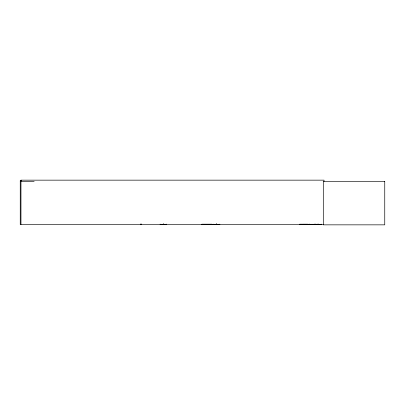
<?xml version="1.0" encoding="UTF-8"?>
<svg xmlns="http://www.w3.org/2000/svg" width="405" height="405" viewBox="0 0 405 405"><rect width="100%" height="100%" fill="white"/><g stroke="black" fill="none" stroke-linecap="round" stroke-linejoin="round"><path stroke-width="0.61" d="M166.647 224.466L166.652 224.122M213.238 224.481L213.243 224.122L213.288 224.481L219.799 224.466L219.799 224.122L219.753 224.466M309.506 224.436L309.481 224.122M21.516 180.61L20.25 180.61L20.25 224.481L323.382 224.481M20.25 181.425L34.142 181.425M201.867 224.198L212.002 224.198M299.675 224.198L307.785 224.198M303.142 224.289L314.918 224.289M201.852 224.314L212.017 224.314M299.659 224.314L314.918 224.375M166.652 224.436L160.137 224.466L160.137 224.122M201.862 224.456L212.007 224.456M299.665 224.456L321.302 224.436L321.302 224.122M315.611 224.436L315.566 224.152M324.015 181.425L324.015 180.154L20.964 180.154L20.964 224.481M318.158 224.031L318.158 224.481M317.93 224.031L317.93 224.481M315.52 224.122L315.52 224.481M314.908 224.137L314.908 224.471M314.786 224.122L314.786 224.481M309.01 224.122L309.01 224.481M216.65 224.031L216.65 224.481M216.614 224.031L216.614 224.481M216.422 224.031L216.422 224.481M216.391 224.031L216.391 224.481M163.504 224.031L163.514 224.481M163.382 223.94L163.382 224.481M163.276 224.031L163.286 224.481M141.669 223.94L141.669 224.481M140.403 223.94L140.403 224.481M384.75 181.425L323.301 181.425L323.301 224.846L384.75 224.846L384.75 181.425M316.052 224.481L316.052 224.122L316.027 224.481"/></g></svg>
